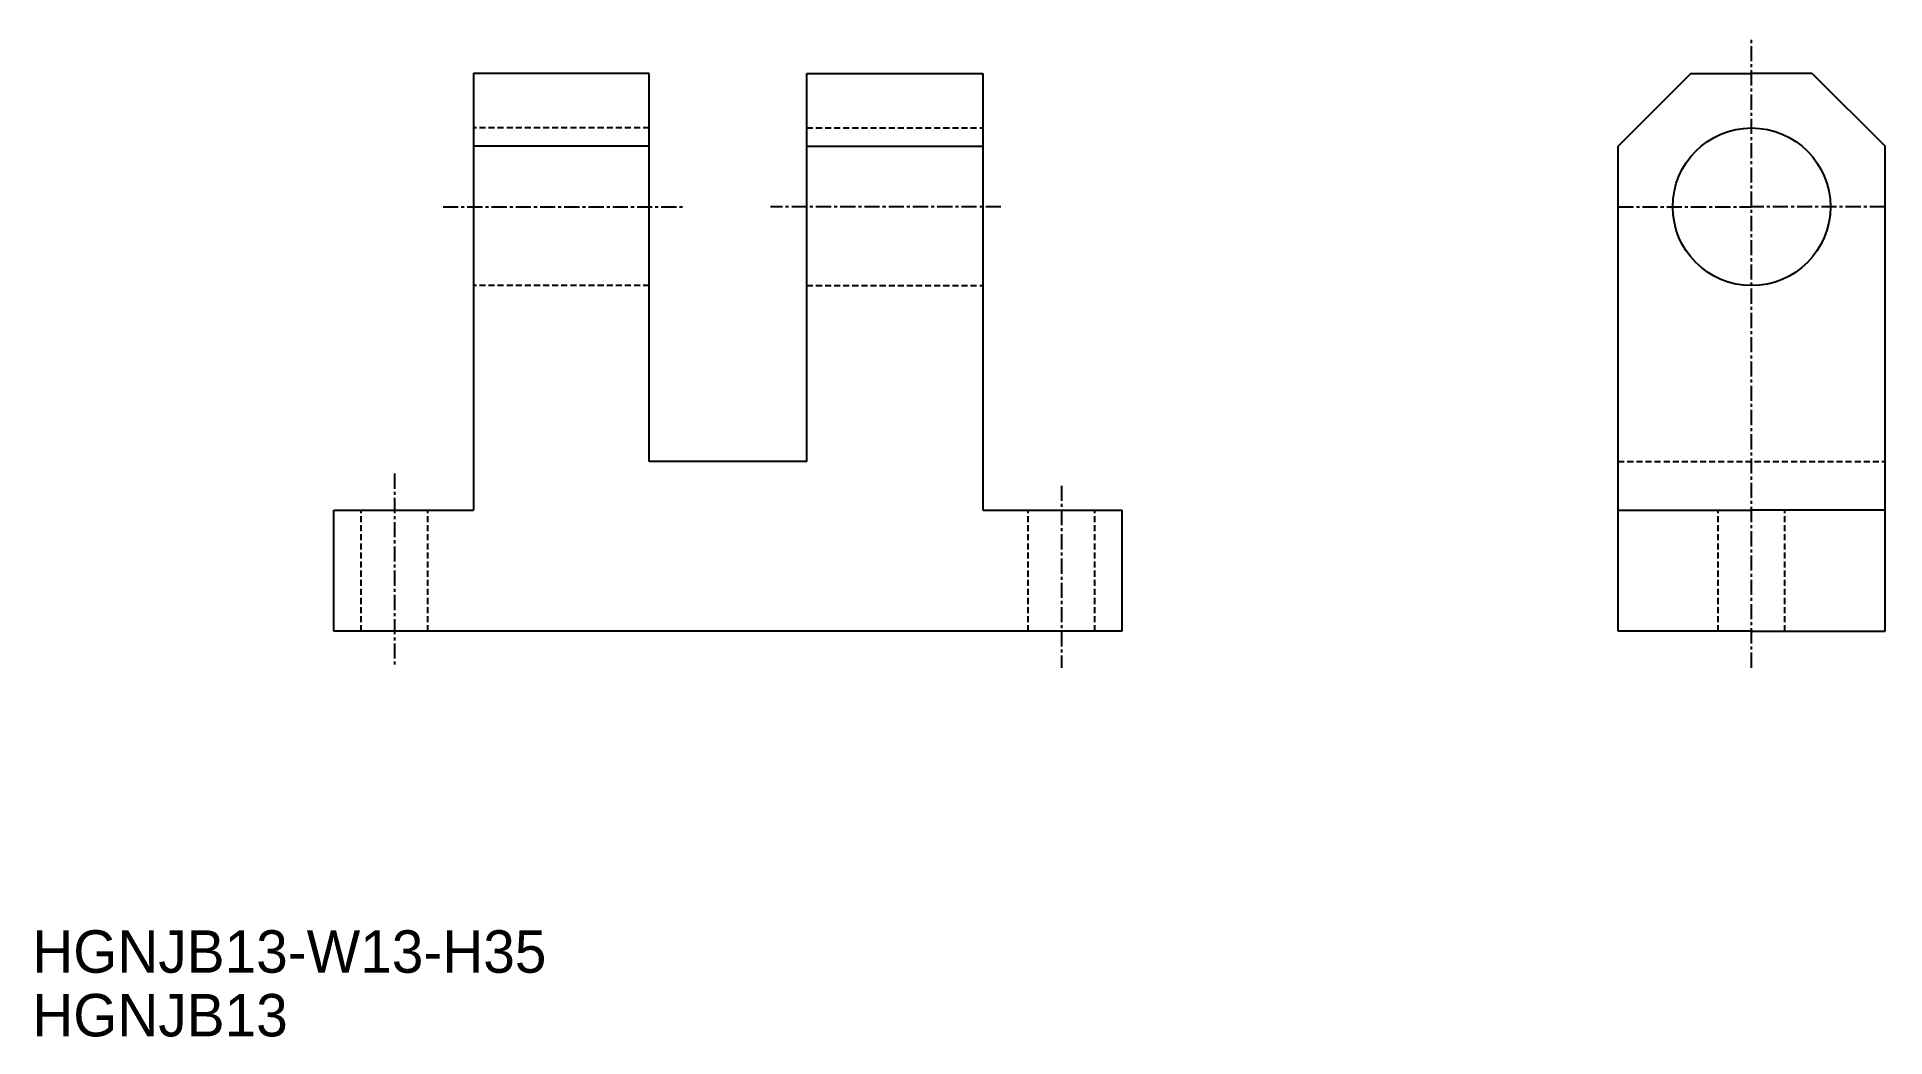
# Model space of a CAD drawing. Extents: x 1 to 153, y 1 to 83.
import ezdxf

# ---------------------------------------------------------------- set-up
doc = ezdxf.new("R2010")
doc.units = 0
doc.linetypes.add('CENTER', pattern=[2, 1.25, -0.25, 0.25, -0.25])
doc.linetypes.add('DASHED', pattern=[0.75, 0.5, -0.25])
doc.layers.get('0').update_dxf_attribs({"linetype": 'CONTINUOUS'})
doc.layers.add('CENTER', color=1, linetype='CENTER')

msp = doc.modelspace()

# ---------------------------------------------------------------- linework, layer by layer
at = {"color": 7, "linetype": 'CONTINUOUS'}
for p, q in [((36.82, 80.33), (36.82, 44.33)), ((51.32, 80.33), (36.82, 80.33)), ((51.32, 48.33), (51.32, 80.33)), ((64.32, 48.33), (64.32, 80.33)), ((64.32, 80.33), (78.82, 80.33)), ((78.82, 80.33), (78.82, 44.33)), ((137.22, 80.33), (131.22, 74.33)), ((137.22, 80.33), (142.22, 80.33)), ((147.22, 80.33), (142.22, 80.33)), ((147.22, 80.33), (153.22, 74.33)), ((51.32, 74.33), (36.82, 74.33)), ((64.32, 74.33), (78.82, 74.33)), ((131.22, 34.33), (131.22, 74.33)), ((153.22, 34.33), (153.22, 74.33)), ((64.32, 48.33), (51.32, 48.33)), ((25.32, 34.33), (25.32, 44.33)), ((25.32, 44.33), (36.82, 44.33)), ((78.82, 44.33), (90.32, 44.33)), ((90.32, 34.33), (90.32, 44.33)), ((131.22, 44.33), (142.22, 44.33)), ((153.22, 44.33), (142.22, 44.33)), ((90.32, 34.33), (25.32, 34.33)), ((142.22, 34.33), (131.22, 34.33)), ((142.22, 34.33), (153.22, 34.33))]:
    msp.add_line(p, q, dxfattribs=at)
at = {"color": 3, "linetype": 'DASHED'}
for p, q in [((51.32, 75.83), (36.82, 75.83)), ((64.32, 75.83), (78.82, 75.83)), ((51.32, 62.83), (36.82, 62.83)), ((64.32, 62.83), (78.82, 62.83)), ((131.22, 48.33), (153.22, 48.33)), ((27.57, 34.33), (27.57, 44.33)), ((33.07, 34.33), (33.07, 44.33)), ((82.57, 34.33), (82.57, 44.33)), ((88.07, 34.33), (88.07, 44.33)), ((139.47, 34.33), (139.47, 44.33)), ((144.97, 34.33), (144.97, 44.33))]:
    msp.add_line(p, q, dxfattribs=at)
at = {"color": 7, "linetype": 'CONTINUOUS'}
msp.add_circle((142.22, 69.33), 6.5, dxfattribs=at)
at = {"layer": 'CENTER', "color": 1, "linetype": 'CENTER'}
for p, q in [((142.22, 31.33), (142.22, 83.33)), ((34.32, 69.33), (54.32, 69.33)), ((80.32, 69.33), (61.32, 69.33)), ((131.22, 69.33), (142.22, 69.33)), ((153.22, 69.33), (142.22, 69.33)), ((30.32, 47.33), (30.32, 31.33)), ((85.32, 46.33), (85.32, 31.33))]:
    msp.add_line(p, q, dxfattribs=at)

# ---------------------------------------------------------------- texts
at = {"color": 7, "linetype": 'CONTINUOUS'}
for s, p in [('HGNJB13-W13-H35', (0.45, 6.18)), ('HGNJB13', (0.45, 0.93))]:
    msp.add_text(s, height=3.5, dxfattribs=at).set_placement(p)

doc.saveas('drawing.dxf')
